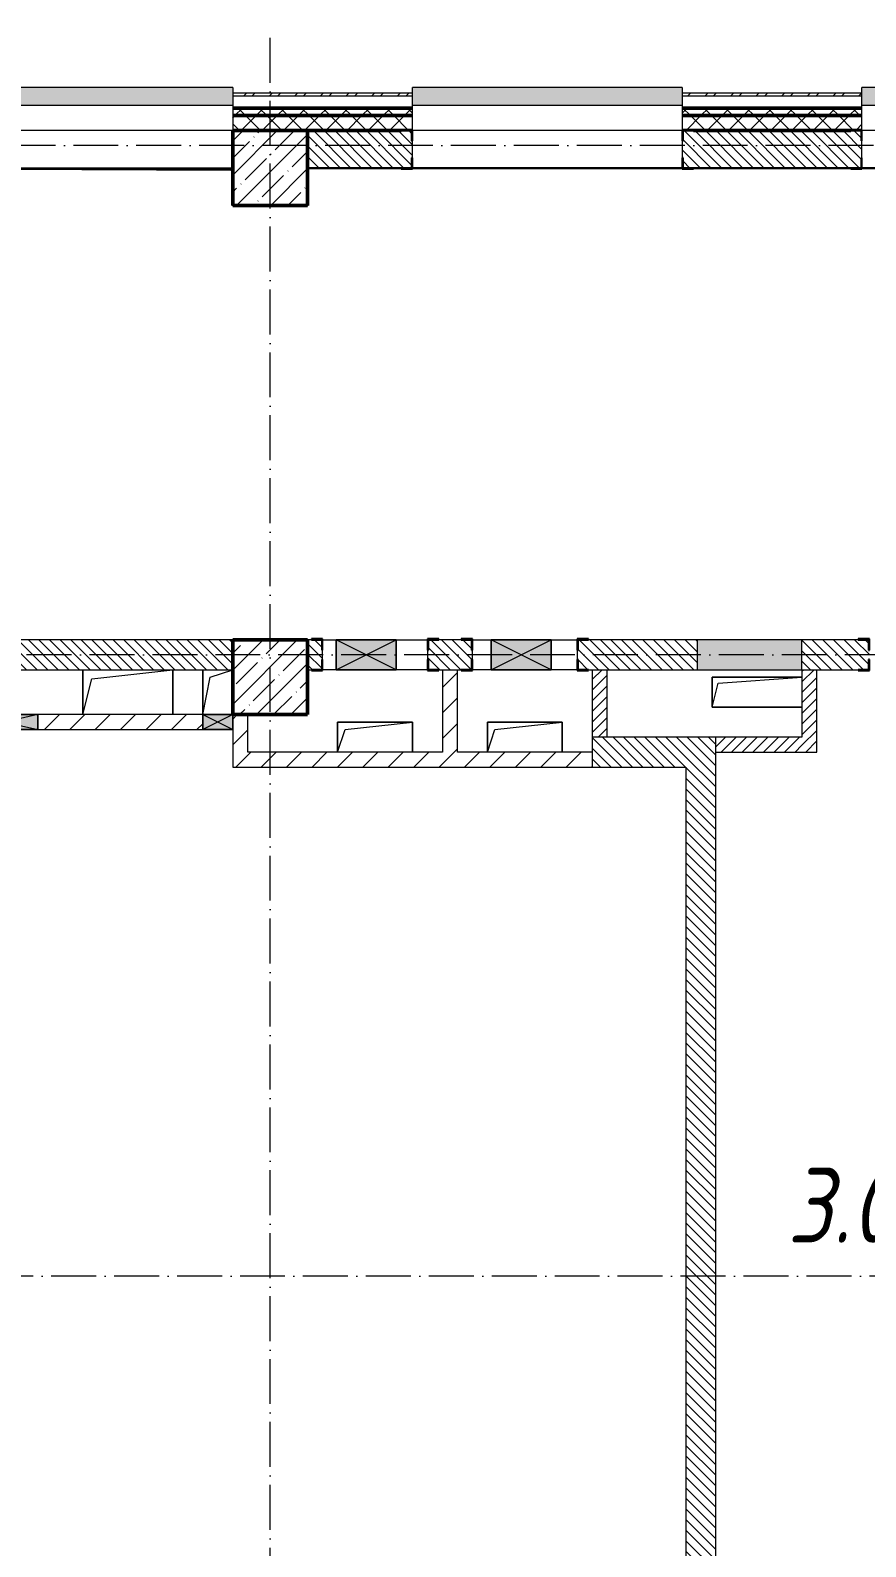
# Model space of a CAD drawing. Header units: millimetres. Extents: x -213536 to 1564669, y 70501 to 942238.
# Drawn here: x 720821 to 726397, y 286307 to 296432 of the extents above; entities that cross this region are included whole.
import ezdxf

# ---------------------------------------------------------------- set-up
doc = ezdxf.new("R2010")
doc.units = ezdxf.units.MM
doc.linetypes.add('50_200_ШТРИХ_1Т_ш5_п1_п1_', pattern=[700, 500, -100, 0, -100])
for name, color, linetype, lineweight in [('3) ЖБ 4м', 3, 'Continuous', 30), ('3.1) ЖБ окна 1.2 м', 102, 'Continuous', 30), ('A-DETL-GENF-OTLN', 7, 'Continuous', 9), ('A-FLOR-____-OTLN', 7, 'Continuous', 9), ('A-GENM-____-MCUT', 7, 'Continuous', 25), ('A-GENM-____-OTLN', 7, 'Continuous', 9), ('A-GENM-____-OTLN-1', 7, 'Continuous', 25), ('A-GLAZ-____-OTLN', 7, 'Continuous', 9), ('A-WALL-____-MCUT-2', 7, 'Continuous', 50), ('A-WALL-____-MCUT-3', 7, 'Continuous', 9), ('A-WALL-____-OTLN', 7, 'Continuous', 9), ('A-WALL-____-PATT-1', 7, 'Continuous', 9), ('A-WALL-FNSH-MCUT-1', 7, 'Continuous', 9), ('I-WALL-____-OTLN', 7, 'Continuous', 9), ('S-COLS-____-MCUT', 7, 'Continuous', 50), ('S-COLS-____-OTLN', 7, 'Continuous', 9), ('S-GRID-____-OTLN-1', 7, '50_200_ШТРИХ_1Т_ш5_п1_п1_', 9), ('Марки помещений', 7, 'Continuous', 9)]:
    doc.layers.add(name, color=color, linetype=linetype, lineweight=lineweight)
doc.layers.add('A-GLAZ-____-OTLN-1', color=7, linetype='Continuous', lineweight=9, true_color=0xc0c0c0)
doc.styles.add('ISOCPEUR_I_2', font='isocpeui.ttf', dxfattribs={"width": 0.85, "height": 2.3})
pattern_1 = [(135, (693371.93, 286281.11), (-35.35534, -35.35534), [])]
pattern_2 = [(45, (693371.93, 286281.11), (-70.71068, 70.71068), []), (135, (693371.93, 286281.11), (-70.71068, -70.71068), [])]
pattern_3 = [(45, (693371.93, 286281.11), (-84.8528, 84.8528), [])]
pattern_4 = [(45, (693371.93, 286281.11), (-35.35534, 35.35534), [])]

# ---------------------------------------------------------------- blocks, each defined once
blk = doc.blocks.new('BSC_Колонна _Прямоугольная - 500х500-V75-АР1_План отверстий 3 этажа в осях 1-64_А-ГГ')
at = {"layer": 'S-COLS-____-OTLN'}
h = blk.add_hatch(dxfattribs=at)
h.set_pattern_fill('FP_112', color=256, style=0, pattern_type=2)
h.set_pattern_definition([(45, (-29050, -5831.04), (-114.04925, 114.04925), []), (45, (-28935.95, -5831.04), (-114.04925, 114.04925), [201.613, -40.323, 3.353, -36.97])])
h.paths.add_polyline_path([(-250, -250), (250, -250), (250, 250), (-250, 250)], flags=0)
at = {"layer": 'S-COLS-____-MCUT'}
for p, q in [((250, 250), (-250, 250)), ((-250, 250), (-250, -250)), ((250, -250), (250, 250)), ((-250, -250), (250, -250))]:
    blk.add_line(p, q, dxfattribs=at)
blk = doc.blocks.new('Отлив_СКБ - Отлив витража_120_НВФ-31885687-АР1_План отверстий 3 этажа в осях 1-64_А-ГГ')
at = {"layer": 'A-GLAZ-____-OTLN-1'}
for points in [[(0, 0), (0, -2), (1800, -2), (1800, 0), (534, 0)], [(0, -2), (0, -120), (1800, -120), (1800, -2), (534, -2)]]:
    blk.add_hatch(color=256, dxfattribs=at).paths.add_polyline_path(points, flags=0)
at = {"layer": 'A-GLAZ-____-OTLN'}
for p, q in [((0, 0), (1800, 0)), ((1800, -2), (0, -2)), ((0, -120), (0, -83)), ((1800, -83), (1800, -120)), ((0, -120), (1800, -120))]:
    blk.add_line(p, q, dxfattribs=at)
blk = doc.blocks.new('Фахверк_СКБ_Уголок - 250_2700-27497298-АР1_План отверстий 3 этажа в осях 1-64_А-ГГ')
at = {"layer": 'A-GENM-____-MCUT'}
for p, q in [((200, 181), (125, 181)), ((125, 181), (125, 106)), ((125, 106), (131, 106)), ((131, 106), (131, 175)), ((131, 175), (200, 175)), ((200, 175), (200, 181)), ((131, -6), (125, -6)), ((125, -6), (125, -81)), ((125, -81), (200, -81)), ((131, -75), (131, -6)), ((200, -75), (131, -75)), ((200, -81), (200, -75))]:
    blk.add_line(p, q, dxfattribs=at)
blk = doc.blocks.new('Фахверк_СКБ_Уголок - 200_3960_зеркало-28268689-АР1_План отверстий 3 этажа в осях 1-64_А-ГГ')
at = {"layer": 'A-GENM-____-MCUT'}
for p, q in [((200, 156), (125, 156)), ((125, 156), (125, 81)), ((131, 81), (131, 150)), ((131, 150), (200, 150)), ((200, 150), (200, 156)), ((125, 81), (131, 81)), ((131, 19), (125, 19)), ((125, 19), (125, -56)), ((131, -50), (131, 19)), ((125, -56), (200, -56)), ((200, -50), (131, -50)), ((200, -56), (200, -50))]:
    blk.add_line(p, q, dxfattribs=at)
blk = doc.blocks.new('Фахверк_СКБ_Уголок - 200_3960-28268576-АР1_План отверстий 3 этажа в осях 1-64_А-ГГ')
at = {"layer": 'A-GENM-____-MCUT'}
for p, q in [((200, 156), (125, 156)), ((125, 156), (125, 81)), ((131, 81), (131, 150)), ((131, 150), (200, 150)), ((200, 150), (200, 156)), ((125, 81), (131, 81)), ((131, 19), (125, 19)), ((125, 19), (125, -56)), ((131, -50), (131, 19)), ((125, -56), (200, -56)), ((200, -50), (131, -50)), ((200, -56), (200, -50))]:
    blk.add_line(p, q, dxfattribs=at)
blk = doc.blocks.new('154_Стойка_СКБ_Уголок - СМ-2180_200-28268025-АР1_План отверстий 3 этажа в осях 1-64_А-ГГ')
at = {"layer": 'A-GENM-____-MCUT'}
for p, q in [((125, 156), (125, 81)), ((200, 156), (125, 156)), ((131, 81), (131, 150)), ((131, 150), (200, 150)), ((200, 150), (200, 156)), ((125, 81), (131, 81)), ((131, 19), (125, 19)), ((125, 19), (125, -56)), ((131, -50), (131, 19)), ((125, -56), (200, -56)), ((200, -50), (131, -50)), ((200, -56), (200, -50))]:
    blk.add_line(p, q, dxfattribs=at)
blk = doc.blocks.new('AR_Отверстие Ниша - Лючок-36918011-АР1_План отверстий 3 этажа в осях 1-64_А-ГГ')
at = {"layer": 'A-GLAZ-____-OTLN'}
blk.add_hatch(color=256, dxfattribs=at).paths.add_polyline_path([(350, 100), (-350, 100), (-350, -100), (350, -100)], flags=0)
for p, q in [((350, 100), (-350, 100)), ((-350, 100), (-350, -100)), ((350, -100), (350, 100)), ((-350, -100), (350, -100))]:
    blk.add_line(p, q, dxfattribs=at)
blk = doc.blocks.new('AR_Отверстие прямоугольное _в плите_ - AR_Отверстие прямоугольное _в плите_-V167-АР1_План отверстий 3 этажа в осях 1-64_А-ГГ')
at = {"layer": 'A-GENM-____-OTLN'}
for p, q in [((250, 100), (-250, 100)), ((-250, 100), (-250, -100)), ((-250, -100), (-200, 50)), ((-200, 50), (250, 100)), ((250, -100), (250, 100))]:
    blk.add_line(p, q, dxfattribs=at)
blk = doc.blocks.new('AR_Отверстие прямоугольное _в плите_ - AR_Отверстие прямоугольное _в плите_-V173-АР1_План отверстий 3 этажа в осях 1-64_А-ГГ')
at = {"layer": 'A-GENM-____-OTLN'}
for p, q in [((300, 100), (-300, 100)), ((-300, 100), (-300, -100)), ((-300, -100), (-260, 60)), ((-260, 60), (300, 100)), ((-300, -100), (300, -100))]:
    blk.add_line(p, q, dxfattribs=at)
blk = doc.blocks.new('AR_Отверстие прямоугольное _в плите_ - AR_Отверстие прямоугольное _в плите_-V190-АР1_План отверстий 3 этажа в осях 1-64_А-ГГ')
at = {"layer": 'A-GENM-____-OTLN'}
for p, q in [((-100, 150), (-100, -150)), ((-50, 100), (100, 150)), ((-100, -150), (-50, 100))]:
    blk.add_line(p, q, dxfattribs=at)
blk = doc.blocks.new('AR_Отверстие прямоугольное _в плите_ - AR_Отверстие прямоугольное _в плите_-V194-АР1_План отверстий 3 этажа в осях 1-64_А-ГГ')
at = {"layer": 'A-GENM-____-OTLN'}
for p, q in [((-300, 150), (-300, -150)), ((-240, 90), (300, 150)), ((300, -150), (300, 150)), ((-300, -150), (-240, 90))]:
    blk.add_line(p, q, dxfattribs=at)
blk = doc.blocks.new('AR_Отверстие прямоугольное _в стене_ - AR_Отверстие прямоугольное _в стене__ЭОМ-36415860-АР1_План отверстий 3 этажа в осях 1-64_А-ГГ')
at = {"layer": 'A-GLAZ-____-OTLN'}
blk.add_hatch(color=256, dxfattribs=at).paths.add_polyline_path([(200, 100), (-200, 100), (-200, -100), (200, -100)], flags=0)
at = {"layer": 'A-DETL-GENF-OTLN'}
for p, q in [((-200, -100), (-200, 100)), ((-200, 100), (200, 100)), ((200, 100), (-200, -100)), ((-200, 100), (200, -100)), ((200, 100), (-200, 100)), ((-200, 100), (-200, -100)), ((200, 100), (200, -100)), ((200, -100), (200, 100)), ((200, -100), (-200, -100)), ((-200, -100), (200, -100))]:
    blk.add_line(p, q, dxfattribs=at)
blk = doc.blocks.new('AR_Отверстие прямоугольное _в стене_ - AR_Отверстие прямоугольное _в стене__ЭОМ-36419344-АР1_План отверстий 3 этажа в осях 1-64_А-ГГ')
at = {"layer": 'A-GLAZ-____-OTLN'}
blk.add_hatch(color=256, dxfattribs=at).paths.add_polyline_path([(200, 100), (-200, 100), (-200, -100), (200, -100), (200, 87)], flags=0)
at = {"layer": 'A-DETL-GENF-OTLN'}
for p, q in [((-200, -100), (-200, 100)), ((-200, 100), (200, 100)), ((200, 100), (-200, -100)), ((-200, 100), (200, -100)), ((200, 100), (-200, 100)), ((-200, 100), (-200, -100)), ((200, 100), (200, -100)), ((200, -100), (200, 100)), ((200, -100), (-200, -100)), ((-200, -100), (200, -100))]:
    blk.add_line(p, q, dxfattribs=at)
blk = doc.blocks.new('AR_Отверстие прямоугольное _в стене_ - AR_Отверстие прямоугольное _в стене__ОВ-36982548-АР1_План отверстий 3 этажа в осях 1-64_А-ГГ')
at = {"layer": 'A-GLAZ-____-OTLN'}
blk.add_hatch(color=256, dxfattribs=at).paths.add_polyline_path([(225, -50), (225, 50), (-225, 50), (-225, -50)], flags=0)
at = {"layer": 'A-DETL-GENF-OTLN'}
for p, q in [((-225, -50), (-225, 50)), ((-225, 50), (225, 50)), ((225, 50), (-225, -50)), ((-225, 50), (225, -50)), ((225, 50), (-225, 50)), ((-225, 50), (-225, -50)), ((225, 50), (225, -50)), ((225, -50), (225, 50)), ((225, -50), (-225, -50)), ((-225, -50), (225, -50))]:
    blk.add_line(p, q, dxfattribs=at)
blk = doc.blocks.new('AR_Отверстие прямоугольное _в стене__БезПР - AR_Отверстие прямоугольное _в стене__БезПР-36899683-АР1_План отверстий 3 этажа в осях 1-64_А-ГГ')
at = {"layer": 'A-GLAZ-____-OTLN'}
blk.add_hatch(color=256, dxfattribs=at).paths.add_polyline_path([(100, -50), (100, 50), (-100, 50), (-100, -50)], flags=0)
at = {"layer": 'A-DETL-GENF-OTLN'}
for p, q in [((-100, -50), (-100, 50)), ((-100, 50), (100, 50)), ((100, 50), (-100, -50)), ((-100, 50), (100, -50)), ((100, 50), (-100, 50)), ((-100, 50), (-100, -50)), ((100, 50), (100, -50)), ((100, -50), (100, 50)), ((100, -50), (-100, -50)), ((-100, -50), (100, -50))]:
    blk.add_line(p, q, dxfattribs=at)

msp = doc.modelspace()

# ---------------------------------------------------------------- hatches: boundary and pattern name
at = {"layer": 'A-WALL-____-PATT-1'}
h = msp.add_hatch(dxfattribs=at)
h.set_pattern_fill('FP_3', color=256, style=0, pattern_type=2)
h.set_pattern_definition([(45, (693371.93, 286281.11), (-85.5366, 85.5366), []), (45, (693428.95, 286281.11), (-85.5366, 85.5366), [])])
h.paths.add_polyline_path([(731686.9, 295992.2), (731686.9, 296012.2), (731171.9, 296012.2), (731171.9, 295992.2)], flags=0)
h.paths.add_polyline_path([(728171.9, 295992.2), (729371.9, 295992.2), (729371.9, 296012.2), (728171.9, 296012.2)], flags=0)
h.paths.add_polyline_path([(726371.9, 295992.2), (726371.9, 296012.2), (725171.9, 296012.2), (725172.6, 295992.2)], flags=0)
h.paths.add_polyline_path([(723371.9, 295992.2), (723371.9, 296012.2), (722171.9, 296012.2), (722171.9, 295992.2)], flags=0)
h.paths.add_polyline_path([(720371.9, 295992.2), (720371.9, 296012.2), (717221.9, 296012.2), (717221.9, 295992.2), (718102.8, 295992.2)], flags=0)
h = msp.add_hatch(dxfattribs=at)
h.set_pattern_fill('FP_1', color=256, style=0, pattern_type=2)
h.set_pattern_definition(pattern_2)
h.paths.add_polyline_path([(767721.9, 295862.2), (767721.9, 295912.2), (761371.9, 295912.2), (761371.9, 295862.2), (767591.8, 295862.2)], flags=0)
h.paths.add_polyline_path([(753452, 295862.2), (753571.9, 295862.2), (753571.9, 295912.2), (752371.9, 295912.2), (752371.9, 295862.2)], flags=0)
h.paths.add_polyline_path([(750571.9, 295862.2), (750571.9, 295912.2), (749371.9, 295912.2), (749371.9, 295862.2), (749917.1, 295862.2)], flags=0)
h.paths.add_polyline_path([(747571.9, 295862.2), (747571.9, 295912.2), (746371.9, 295912.2), (746371.9, 295862.2), (746382.2, 295862.2)], flags=0)
h.paths.add_polyline_path([(744571.9, 295862.2), (744571.9, 295912.2), (743371.9, 295912.2), (743371.9, 295862.2)], flags=0)
h.paths.add_polyline_path([(740371.9, 295862.2), (741571.9, 295862.2), (741571.9, 295912.2), (740371.9, 295912.2)], flags=0)
h.paths.add_polyline_path([(738571.9, 295862.2), (738571.9, 295912.2), (737371.9, 295912.2), (737371.9, 295862.2), (737544.9, 295862.2)], flags=0)
h.paths.add_polyline_path([(735571.9, 295862.2), (735571.9, 295912.2), (734371.9, 295912.2), (734371.9, 295862.2)], flags=0)
h.paths.add_polyline_path([(732242.5, 295862.2), (732571.9, 295862.2), (732571.9, 295912.2), (731171.9, 295912.2), (731171.9, 295862.2)], flags=0)
h.paths.add_polyline_path([(728171.9, 295862.2), (729371.9, 295862.2), (729371.9, 295912.2), (728171.9, 295912.2)], flags=0)
h.paths.add_polyline_path([(726371.9, 295862.2), (726371.9, 295912.2), (725171.9, 295912.2), (725172.6, 295862.2)], flags=0)
h.paths.add_polyline_path([(723371.9, 295862.2), (723371.9, 295912.2), (722171.9, 295912.2), (722171.9, 295862.2)], flags=0)
h.paths.add_polyline_path([(720371.9, 295862.2), (720371.9, 295912.2), (717201.9, 295912.2), (717201.9, 295862.2), (718102.8, 295862.2)], flags=0)
h = msp.add_hatch(dxfattribs=at)
h.set_pattern_fill('FP_1', color=256, style=0, pattern_type=2)
h.set_pattern_definition(pattern_2)
h.paths.add_polyline_path([(767721.9, 295762.2), (767721.9, 295862.2), (761371.9, 295862.2), (761371.9, 295768.2), (761446.9, 295768.2), (761446.9, 295762.2), (767591.8, 295762.2)], flags=0)
h.paths.add_polyline_path([(753452, 295762.2), (753496.9, 295762.2), (753496.9, 295768.2), (753571.9, 295768.2), (753571.9, 295862.2), (752371.9, 295862.2), (752371.9, 295768.2), (752446.9, 295768.2), (752446.9, 295762.2), (753221.9, 295762.2)], flags=0)
h.paths.add_polyline_path([(750496.9, 295762.2), (750496.9, 295768.2), (750571.9, 295768.2), (750571.9, 295862.2), (749371.9, 295862.2), (749371.9, 295768.2), (749446.9, 295768.2), (749446.9, 295762.2), (749917.1, 295762.2)], flags=0)
h.paths.add_polyline_path([(747496.9, 295762.2), (747496.9, 295768.2), (747571.9, 295768.2), (747571.9, 295862.2), (746371.9, 295862.2), (746371.9, 295768.2), (746446.9, 295768.2), (746446.9, 295762.2), (747221.9, 295762.2)], flags=0)
h.paths.add_polyline_path([(744496.9, 295762.2), (744496.9, 295768.2), (744571.9, 295768.2), (744571.9, 295862.2), (743371.9, 295862.2), (743371.9, 295768.2), (743446.9, 295768.2), (743446.9, 295762.2), (743721.9, 295762.2)], flags=0)
h.paths.add_polyline_path([(741496.9, 295762.2), (741496.9, 295768.2), (741571.9, 295768.2), (741571.9, 295862.2), (740371.9, 295862.2), (740371.9, 295768.2), (740446.9, 295768.2), (740446.9, 295762.2), (741079.8, 295762.2)], flags=0)
h.paths.add_polyline_path([(737446.9, 295762.2), (738496.9, 295762.2), (738496.9, 295768.2), (738571.9, 295768.2), (738571.9, 295862.2), (737371.9, 295862.2), (737371.9, 295768.2), (737446.9, 295768.2)], flags=0)
h.paths.add_polyline_path([(734721.9, 295762.2), (735496.9, 295762.2), (735496.9, 295768.2), (735571.9, 295768.2), (735571.9, 295862.2), (734371.9, 295862.2), (734371.9, 295768.2), (734446.9, 295768.2), (734446.9, 295762.2)], flags=0)
h.paths.add_polyline_path([(732242.5, 295762.2), (732496.9, 295762.2), (732496.9, 295768.2), (732571.9, 295768.2), (732571.9, 295862.2), (731171.9, 295862.2), (731171.9, 295762.2), (732221.9, 295762.2)], flags=0)
h.paths.add_polyline_path([(728707.5, 295762.2), (729296.9, 295762.2), (729296.9, 295768.2), (729371.9, 295768.2), (729371.9, 295862.2), (728171.9, 295862.2), (728171.9, 295762.2), (728671.9, 295762.2)], flags=0)
h.paths.add_polyline_path([(726296.9, 295762.2), (726296.9, 295768.2), (726371.9, 295768.2), (726371.9, 295862.2), (725171.9, 295862.2), (725172.6, 295768.2), (725246.9, 295768.2), (725246.9, 295762.2)], flags=0)
h.paths.add_polyline_path([(723296.9, 295762.2), (723296.9, 295768.2), (723371.9, 295768.2), (723371.9, 295862.2), (722171.9, 295862.2), (722171.9, 295762.2), (722671.9, 295762.2)], flags=0)
h.paths.add_polyline_path([(720296.9, 295762.2), (720296.9, 295768.2), (720371.9, 295768.2), (720371.9, 295862.2), (717201.9, 295862.2), (717201.9, 295762.2), (719671.9, 295762.2)], flags=0)
h = msp.add_hatch(dxfattribs=at)
h.set_pattern_fill('FP_6', color=256, style=0, pattern_type=2)
h.set_pattern_definition(pattern_1)
h.paths.add_polyline_path([(725177.9, 295512.2), (726365.9, 295512.2), (726365.9, 295581.2), (726371.9, 295581.2), (726371.9, 295693.2), (726365.9, 295693.2), (726365.9, 295762.2), (725177.9, 295762.2), (725177.9, 295693.2), (725171.9, 295693.2), (725172.6, 295581.2), (725177.9, 295581.2), (725177.9, 295513.4)], flags=0)
h.paths.add_polyline_path([(723296.9, 295512.2), (723365.9, 295512.2), (723365.9, 295581.2), (723371.9, 295581.2), (723371.9, 295693.2), (723365.9, 295693.2), (723365.9, 295762.2), (722671.9, 295762.2), (722671.9, 295512.2)], flags=0)
h = msp.add_hatch(dxfattribs=at)
h.set_pattern_fill('FP_6', color=256, style=0, pattern_type=2)
h.set_pattern_definition(pattern_1)
h.paths.add_polyline_path([(722171.9, 292162.2), (722171.9, 292362.2), (719671.9, 292362.2), (719671.9, 292162.2), (721637.7, 292162.2)], flags=0)
h = msp.add_hatch(dxfattribs=at)
h.set_pattern_fill('FP_6', color=256, style=0, pattern_type=2)
h.set_pattern_definition(pattern_1)
h.paths.add_polyline_path([(727646.9, 292162.2), (728171.9, 292162.2), (728171.9, 292362.2), (727577.9, 292362.2), (727577.9, 292293.2), (727571.9, 292293.2), (727571.9, 292231.2), (727577.9, 292231.2), (727577.9, 292162.2)], flags=0)
h.paths.add_polyline_path([(726346.9, 292162.2), (726415.9, 292162.2), (726415.9, 292231.2), (726421.9, 292231.2), (726421.9, 292293.2), (726415.9, 292293.2), (726415.9, 292362.2), (725971.9, 292362.2), (725971.9, 292162.2)], flags=0)
h.paths.add_polyline_path([(725271.9, 292162.2), (725271.9, 292362.2), (724477.9, 292362.2), (724477.9, 292293.2), (724471.9, 292293.2), (724471.9, 292231.2), (724477.9, 292231.2), (724477.9, 292162.2), (725172.6, 292162.2)], flags=0)
h.paths.add_polyline_path([(723546.9, 292162.2), (723765.9, 292162.2), (723765.9, 292231.2), (723771.9, 292231.2), (723771.9, 292293.2), (723765.9, 292293.2), (723765.9, 292362.2), (723477.9, 292362.2), (723477.9, 292293.2), (723471.9, 292293.2), (723471.9, 292231.2), (723477.9, 292231.2), (723477.9, 292162.2)], flags=0)
h.paths.add_polyline_path([(722671.9, 292162.2), (722765.9, 292162.2), (722765.9, 292231.2), (722771.9, 292231.2), (722771.9, 292293.2), (722765.9, 292293.2), (722765.9, 292362.2), (722671.9, 292362.2), (722671.9, 292256.2)], flags=0)
h = msp.add_hatch(dxfattribs=at)
h.set_pattern_fill('FP_4', color=256, style=0, pattern_type=2)
h.set_pattern_definition(pattern_3)
h.paths.add_polyline_path([(723671.9, 291612.2), (723671.9, 292162.2), (723571.9, 292162.2), (723571.9, 291612.2)], flags=0)
h = msp.add_hatch(dxfattribs=at)
h.set_pattern_fill('FP_5', color=256, style=0, pattern_type=2)
h.set_pattern_definition(pattern_4)
h.paths.add_polyline_path([(724671.9, 291712.2), (724671.9, 292162.2), (724571.9, 292162.2), (724571.9, 291712.2)], flags=0)
h = msp.add_hatch(dxfattribs=at)
h.set_pattern_fill('FP_5', color=256, style=0, pattern_type=2)
h.set_pattern_definition(pattern_4)
h.paths.add_polyline_path([(726071.9, 291612.2), (726071.9, 292162.2), (725971.9, 292162.2), (725971.9, 291612.2)], flags=0)
h = msp.add_hatch(dxfattribs=at)
h.set_pattern_fill('FP_4', color=256, style=0, pattern_type=2)
h.set_pattern_definition(pattern_3)
h.paths.add_polyline_path([(719671.9, 291762.2), (720421.9, 291762.2), (720421.9, 291862.2), (719171.9, 291862.2), (719171.9, 291762.2)], flags=0)
h.paths.add_polyline_path([(720871.9, 291762.2), (721971.9, 291762.2), (721971.9, 291862.2), (720871.9, 291862.2)], flags=0)
h = msp.add_hatch(dxfattribs=at)
h.set_pattern_fill('FP_4', color=256, style=0, pattern_type=2)
h.set_pattern_definition(pattern_3)
h.paths.add_polyline_path([(722271.9, 291612.2), (722271.9, 291862.2), (722171.9, 291862.2), (722171.9, 291612.2)], flags=0)
h = msp.add_hatch(dxfattribs=at)
h.set_pattern_fill('FP_6', color=256, style=0, pattern_type=2)
h.set_pattern_definition(pattern_1)
h.paths.add_polyline_path([(725196.9, 291512.2), (725196.9, 291712.2), (724571.9, 291712.2), (724571.9, 291512.2), (725172.6, 291512.2)], flags=0)
h = msp.add_hatch(dxfattribs=at)
h.set_pattern_fill('FP_6', color=256, style=0, pattern_type=2)
h.set_pattern_definition(pattern_1)
h.paths.add_polyline_path([(725396.9, 284612.2), (725396.9, 291712.2), (725196.9, 291712.2), (725196.9, 284618.2), (725246.9, 284618.2), (725246.9, 284612.2)], flags=0)
h = msp.add_hatch(dxfattribs=at)
h.set_pattern_fill('FP_5', color=256, style=0, pattern_type=2)
h.set_pattern_definition(pattern_4)
h.paths.add_polyline_path([(725971.9, 291612.2), (725971.9, 291712.2), (725396.9, 291712.2), (725396.9, 291612.2)], flags=0)
h = msp.add_hatch(dxfattribs=at)
h.set_pattern_fill('FP_4', color=256, style=0, pattern_type=2)
h.set_pattern_definition(pattern_3)
h.paths.add_polyline_path([(723405.1, 291512.2), (724571.9, 291512.2), (724571.9, 291612.2), (722171.9, 291612.2), (722171.9, 291512.2)], flags=0)
at = {"layer": 'S-COLS-____-OTLN'}
h = msp.add_hatch(dxfattribs=at)
h.set_pattern_fill('FP_38', color=256, style=0, pattern_type=2)
h.set_pattern_definition([(45, (693371.93, 286281.11), (-114.04925, 114.04925), []), (45, (693485.98, 286281.11), (-114.04925, 114.04925), [201.612, -40.322, 3.353, -36.97])])
h.paths.add_polyline_path([(722171.9, 295262.2), (722671.9, 295262.2), (722671.9, 295762.2), (722171.9, 295762.2)], flags=0)

# ---------------------------------------------------------------- linework, layer by layer
at = {"layer": '3) ЖБ 4м'}
for points in [[(722171.9, 295512.2), (722171.9, 295262.2), (722671.9, 295262.2), (722671.9, 295512.2)], [(722671.9, 292362.2), (722171.9, 292362.2)]]:
    msp.add_lwpolyline(points, dxfattribs=at)
at = {"layer": '3.1) ЖБ окна 1.2 м'}
for points in [[(722159.9, 295500.2), (719671.9, 295512.2)], [(728171.9, 295512.2), (722683.9, 295512.2)]]:
    msp.add_lwpolyline(points, dxfattribs=at)
at = {"layer": 'A-FLOR-____-OTLN'}
for p, q in [((721171.9, 291862.2), (721171.9, 292162.2)), ((721771.9, 292162.2), (721771.9, 291862.2)), ((721971.9, 291862.2), (721971.9, 292162.2)), ((725371.9, 292112.2), (725971.9, 292112.2)), ((725371.9, 291912.2), (725371.9, 292112.2)), ((725971.9, 291912.2), (725371.9, 291912.2)), ((722871.9, 291812.2), (723371.9, 291812.2)), ((722871.9, 291612.2), (722871.9, 291812.2)), ((723371.9, 291812.2), (723371.9, 291612.2)), ((723871.9, 291812.2), (724371.9, 291812.2)), ((723871.9, 291612.2), (723871.9, 291812.2)), ((724371.9, 291812.2), (724371.9, 291612.2))]:
    msp.add_line(p, q, dxfattribs=at)
at = {"layer": 'A-WALL-____-MCUT-2'}
for p, q in [((723371.9, 295912.2), (722171.9, 295912.2)), ((723371.9, 295862.2), (722171.9, 295862.2)), ((726371.9, 295912.2), (725171.9, 295912.2)), ((726371.9, 295862.2), (725171.9, 295862.2)), ((722671.9, 295762.2), (723296.9, 295762.2)), ((725246.9, 295762.2), (726296.9, 295762.2))]:
    msp.add_line(p, q, dxfattribs=at)
at = {"layer": 'A-WALL-____-MCUT-3'}
for p, q in [((723371.9, 295992.2), (722171.9, 295992.2)), ((722171.9, 295992.2), (722171.9, 295762.2)), ((723371.9, 295768.2), (723371.9, 295992.2)), ((726371.9, 295992.2), (725171.9, 295992.2)), ((725171.9, 295992.2), (725171.9, 295768.2)), ((726371.9, 295768.2), (726371.9, 295992.2)), ((722171.9, 295762.2), (722671.9, 295762.2)), ((722671.9, 295762.2), (722671.9, 295512.2)), ((723371.9, 295581.2), (723371.9, 295693.2)), ((725171.9, 295693.2), (725171.9, 295581.2)), ((726371.9, 295581.2), (726371.9, 295693.2)), ((722671.9, 295512.2), (723296.9, 295512.2)), ((725246.9, 295512.2), (726296.9, 295512.2)), ((722171.9, 292362.2), (719671.9, 292362.2)), ((722696.9, 292362.2), (722671.9, 292362.2)), ((723696.9, 292362.2), (723546.9, 292362.2)), ((725271.9, 292362.2), (724546.9, 292362.2)), ((726346.9, 292362.2), (725971.9, 292362.2)), ((722771.9, 292231.2), (722771.9, 292293.2)), ((723471.9, 292293.2), (723471.9, 292231.2)), ((723771.9, 292231.2), (723771.9, 292293.2)), ((724471.9, 292293.2), (724471.9, 292231.2)), ((719671.9, 292162.2), (722171.9, 292162.2)), ((722671.9, 292162.2), (722696.9, 292162.2)), ((723546.9, 292162.2), (723696.9, 292162.2)), ((724546.9, 292162.2), (725271.9, 292162.2)), ((725971.9, 292162.2), (726346.9, 292162.2)), ((725396.9, 291712.2), (724571.9, 291712.2)), ((724571.9, 291712.2), (724571.9, 291512.2)), ((725396.9, 284612.2), (725396.9, 291712.2)), ((724571.9, 291512.2), (725196.9, 291512.2)), ((725196.9, 291512.2), (725196.9, 284618.2))]:
    msp.add_line(p, q, dxfattribs=at)
at = {"layer": 'A-WALL-____-OTLN'}
for p, q in [((722171.9, 295762.2), (720371.9, 295762.2)), ((725171.9, 295762.2), (723371.9, 295762.2)), ((728171.9, 295762.2), (726371.9, 295762.2)), ((722171.9, 295512.2), (720371.9, 295512.2)), ((725171.9, 295512.2), (723371.9, 295512.2)), ((728171.9, 295512.2), (726371.9, 295512.2))]:
    msp.add_line(p, q, dxfattribs=at)
at = {"layer": 'A-WALL-FNSH-MCUT-1'}
for p, q in [((723371.9, 296012.2), (722171.9, 296012.2)), ((722171.9, 296012.2), (722171.9, 295992.2)), ((723371.9, 295992.2), (723371.9, 296012.2)), ((723371.9, 295992.2), (723371.9, 295992.2)), ((726371.9, 296012.2), (725171.9, 296012.2)), ((725171.9, 296012.2), (725171.9, 295992.2)), ((726371.9, 295992.2), (726371.9, 296012.2)), ((726371.9, 295992.2), (726371.9, 295992.2)), ((723571.9, 292162.2), (723571.9, 291612.2)), ((723671.9, 291612.2), (723671.9, 292162.2)), ((724571.9, 292162.2), (724571.9, 291712.2)), ((724671.9, 291712.2), (724671.9, 292162.2)), ((725971.9, 292162.2), (725971.9, 292162.2)), ((725971.9, 292162.2), (725971.9, 291712.2)), ((726071.9, 291612.2), (726071.9, 292162.2)), ((721971.9, 291862.2), (720871.9, 291862.2)), ((722271.9, 291612.2), (722271.9, 291862.2)), ((720871.9, 291762.2), (721971.9, 291762.2)), ((722171.9, 291762.2), (722171.9, 291512.2)), ((725971.9, 291712.2), (725396.9, 291712.2)), ((723571.9, 291612.2), (722271.9, 291612.2)), ((724571.9, 291612.2), (723671.9, 291612.2)), ((725396.9, 291612.2), (726071.9, 291612.2)), ((722171.9, 291512.2), (724571.9, 291512.2))]:
    msp.add_line(p, q, dxfattribs=at)
at = {"layer": 'I-WALL-____-OTLN'}
for p, q in [((722771.9, 292362.2), (722861.9, 292362.2)), ((723261.9, 292362.2), (723471.9, 292362.2)), ((723771.9, 292362.2), (723896.9, 292362.2)), ((724296.9, 292362.2), (724471.9, 292362.2)), ((722861.9, 292162.2), (722771.9, 292162.2)), ((723471.9, 292162.2), (723261.9, 292162.2)), ((723896.9, 292162.2), (723771.9, 292162.2)), ((724471.9, 292162.2), (724296.9, 292162.2))]:
    msp.add_line(p, q, dxfattribs=at)
at = {"layer": 'S-COLS-____-MCUT'}
for p, q in [((722671.9, 295762.2), (722171.9, 295762.2)), ((722171.9, 295762.2), (722171.9, 295262.2)), ((722671.9, 295262.2), (722671.9, 295762.2)), ((722171.9, 295262.2), (722671.9, 295262.2))]:
    msp.add_line(p, q, dxfattribs=at)
at = {"layer": 'S-GRID-____-OTLN-1', "color": 251, "ltscale": 0.6, "true_color": 0x636466}
for p, q in [((722421.9, 281798.5), (722421.9, 296431.7)), ((797446.3, 295662.2), (688942.1, 295662.2)), ((783690.7, 292262.2), (688703.2, 292262.2)), ((797298.4, 288112.2), (688703.2, 288112.2))]:
    msp.add_line(p, q, dxfattribs=at)

# ---------------------------------------------------------------- block references
at = {"layer": 'A-GENM-____-OTLN'}
for name, p in [('AR_Отверстие прямоугольное _в плите_ - AR_Отверстие прямоугольное _в плите_-V194-АР1_План отверстий 3 этажа в осях 1-64_А-ГГ', (721471.9, 292012.2)), ('AR_Отверстие прямоугольное _в плите_ - AR_Отверстие прямоугольное _в плите_-V190-АР1_План отверстий 3 этажа в осях 1-64_А-ГГ', (722071.9, 292012.2)), ('AR_Отверстие прямоугольное _в плите_ - AR_Отверстие прямоугольное _в плите_-V173-АР1_План отверстий 3 этажа в осях 1-64_А-ГГ', (725671.9, 292012.2)), ('AR_Отверстие прямоугольное _в плите_ - AR_Отверстие прямоугольное _в плите_-V167-АР1_План отверстий 3 этажа в осях 1-64_А-ГГ', (723121.9, 291712.2)), ('AR_Отверстие прямоугольное _в плите_ - AR_Отверстие прямоугольное _в плите_-V167-АР1_План отверстий 3 этажа в осях 1-64_А-ГГ', (724121.9, 291712.2))]:
    msp.add_blockref(name, p, dxfattribs=at)
at = {"layer": 'A-GENM-____-OTLN-1', "rotation": 180}
for name, p in [('Фахверк_СКБ_Уголок - 250_2700-27497298-АР1_План отверстий 3 этажа в осях 1-64_А-ГГ', (723496.9, 295687.2)), ('Фахверк_СКБ_Уголок - 250_2700-27497298-АР1_План отверстий 3 этажа в осях 1-64_А-ГГ', (726496.9, 295687.2)), ('Фахверк_СКБ_Уголок - 200_3960_зеркало-28268689-АР1_План отверстий 3 этажа в осях 1-64_А-ГГ', (722896.9, 292312.2)), ('Фахверк_СКБ_Уголок - 200_3960_зеркало-28268689-АР1_План отверстий 3 этажа в осях 1-64_А-ГГ', (723896.9, 292312.2)), ('154_Стойка_СКБ_Уголок - СМ-2180_200-28268025-АР1_План отверстий 3 этажа в осях 1-64_А-ГГ', (726546.9, 292312.2))]:
    msp.add_blockref(name, p, dxfattribs=at)
at = {"layer": 'A-GENM-____-OTLN-1'}
for name, p in [('Фахверк_СКБ_Уголок - 250_2700-27497298-АР1_План отверстий 3 этажа в осях 1-64_А-ГГ', (725046.9, 295587.2)), ('Фахверк_СКБ_Уголок - 200_3960-28268576-АР1_План отверстий 3 этажа в осях 1-64_А-ГГ', (723346.9, 292212.2)), ('154_Стойка_СКБ_Уголок - СМ-2180_200-28268025-АР1_План отверстий 3 этажа в осях 1-64_А-ГГ', (724346.9, 292212.2))]:
    msp.add_blockref(name, p, dxfattribs=at)
at = {"layer": 'A-GLAZ-____-OTLN', "rotation": 180}
for name, p in [('Отлив_СКБ - Отлив витража_120_НВФ-31885687-АР1_План отверстий 3 этажа в осях 1-64_А-ГГ', (722171.9, 295929.2)), ('Отлив_СКБ - Отлив витража_120_НВФ-31885687-АР1_План отверстий 3 этажа в осях 1-64_А-ГГ', (725171.9, 295929.2)), ('Отлив_СКБ - Отлив витража_120_НВФ-31885687-АР1_План отверстий 3 этажа в осях 1-64_А-ГГ', (728171.9, 295929.2)), ('AR_Отверстие прямоугольное _в стене_ - AR_Отверстие прямоугольное _в стене__ЭОМ-36415860-АР1_План отверстий 3 этажа в осях 1-64_А-ГГ', (723061.9, 292262.2)), ('AR_Отверстие прямоугольное _в стене_ - AR_Отверстие прямоугольное _в стене__ЭОМ-36419344-АР1_План отверстий 3 этажа в осях 1-64_А-ГГ', (724096.9, 292262.2)), ('AR_Отверстие Ниша - Лючок-36918011-АР1_План отверстий 3 этажа в осях 1-64_А-ГГ', (725621.9, 292262.2))]:
    msp.add_blockref(name, p, dxfattribs=at)
at = {"layer": 'A-GLAZ-____-OTLN'}
for name, p in [('AR_Отверстие прямоугольное _в стене_ - AR_Отверстие прямоугольное _в стене__ОВ-36982548-АР1_План отверстий 3 этажа в осях 1-64_А-ГГ', (720646.9, 291812.2)), ('AR_Отверстие прямоугольное _в стене__БезПР - AR_Отверстие прямоугольное _в стене__БезПР-36899683-АР1_План отверстий 3 этажа в осях 1-64_А-ГГ', (722071.9, 291812.2))]:
    msp.add_blockref(name, p, dxfattribs=at)
at = {"layer": 'S-COLS-____-OTLN'}
msp.add_blockref('BSC_Колонна _Прямоугольная - 500х500-V75-АР1_План отверстий 3 этажа в осях 1-64_А-ГГ', (722421.9, 292112.2), dxfattribs=at)

# ---------------------------------------------------------------- texts
at = {"layer": 'Марки помещений', "insert": (725873.3, 288836.8), "char_height": 500, "width": 785.654, "attachment_point": 1, "style": 'ISOCPEUR_I_2'}
msp.add_mtext('3.039', dxfattribs=at)

doc.saveas('drawing.dxf')
